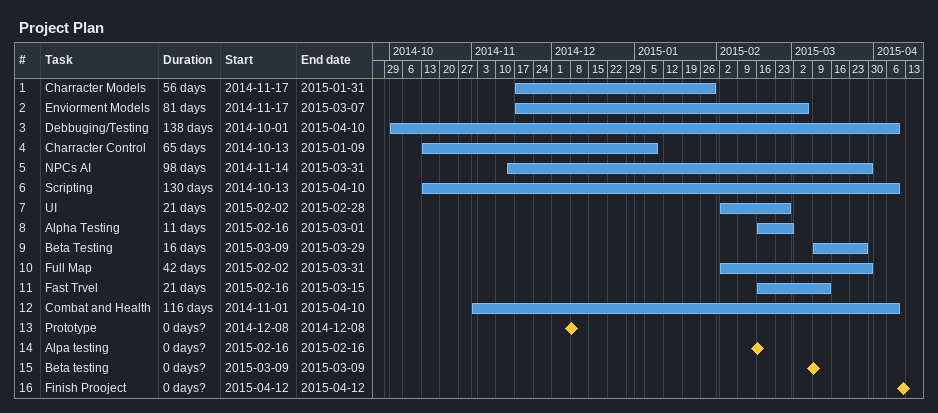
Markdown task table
Project Plan

| ID | Task | Duration | Start | Finish |
|---|---|---|---|---|
| 1 | Charracter Models | 56d | 2014-11-17 | 2015-01-31 |
| 2 | Enviorment Models | 81d | 2014-11-17 | 2015-03-07 |
| 3 | Debbuging/Testing | 138d | 2014-10-01 | 2015-04-10 |
| 4 | Charracter Control | 65d | 2014-10-13 | 2015-01-09 |
| 5 | NPCs AI | 98d | 2014-11-14 | 2015-03-31 |
| 6 | Scripting | 130d | 2014-10-13 | 2015-04-10 |
| 7 | UI | 21d | 2015-02-02 | 2015-02-28 |
| 8 | Alpha Testing | 11d | 2015-02-16 | 2015-03-01 |
| 9 | Beta Testing | 16d | 2015-03-09 | 2015-03-29 |
| 10 | Full Map | 42d | 2015-02-02 | 2015-03-31 |
| 11 | Fast Trvel | 21d | 2015-02-16 | 2015-03-15 |
| 12 | Combat and Health | 116d | 2014-11-01 | 2015-04-10 |
| 13 | Prototype | 0d? | 2014-12-08 | 2014-12-08 |
| 14 | Alpa testing | 0d? | 2015-02-16 | 2015-02-16 |
| 15 | Beta testing | 0d? | 2015-03-09 | 2015-03-09 |
| 16 | Finish Prooject | 0d? | 2015-04-12 | 2015-04-12 |
